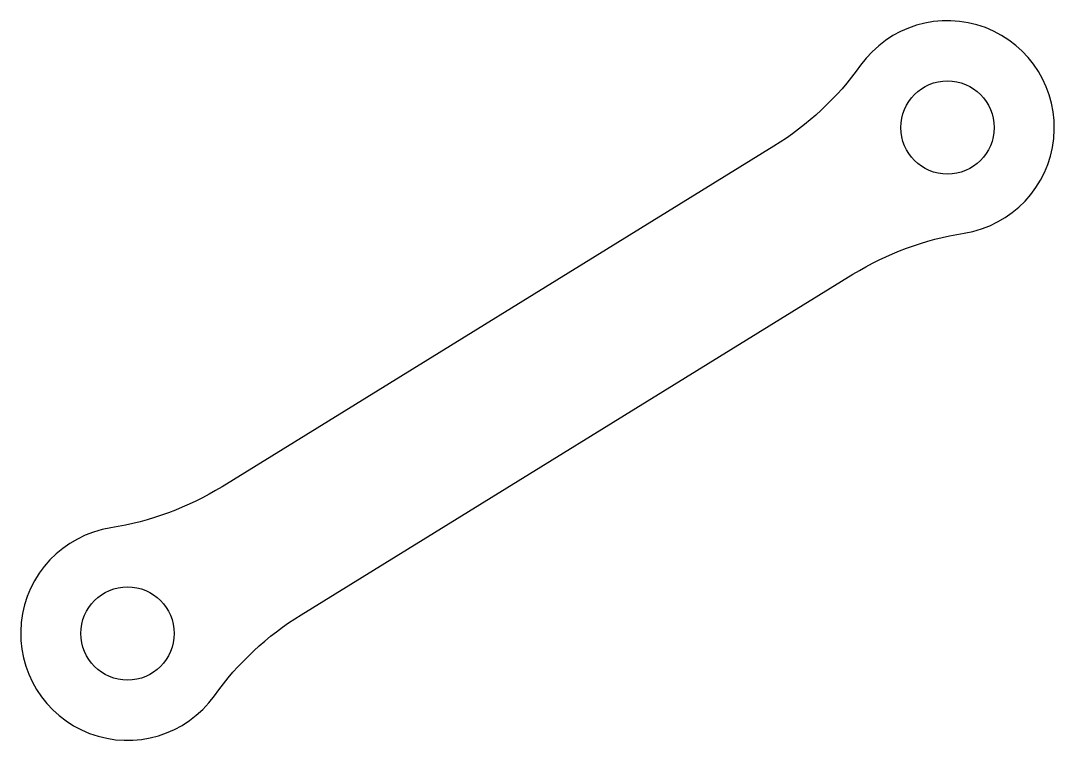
# Model space of a CAD drawing. Header units: millimetres. Extents: x -6.6 to 27.8, y 3.9 to 27.8.
import ezdxf

# ---------------------------------------------------------------- set-up
doc = ezdxf.new("R2010")
doc.units = ezdxf.units.MM
doc.layers.get('0').update_dxf_attribs({"linetype": 'CONTINUOUS'})

msp = doc.modelspace()

# ---------------------------------------------------------------- linework, layer by layer
msp.add_lwpolyline([(24.764, 20.704, 1.502397), (21.325, 26.278, -0.099391), (18.447, 23.592), (0.115, 12.281, -0.099391), (-3.576, 10.914, 1.502397), (-0.137, 5.339, -0.099391), (2.741, 8.026), (21.072, 19.336, -0.099391)], format="xyb", close=True)
for centre in [(24.21, 24.21), (-3.023, 7.407)]:
    msp.add_circle(centre, 1.55)

doc.saveas('drawing.dxf')
